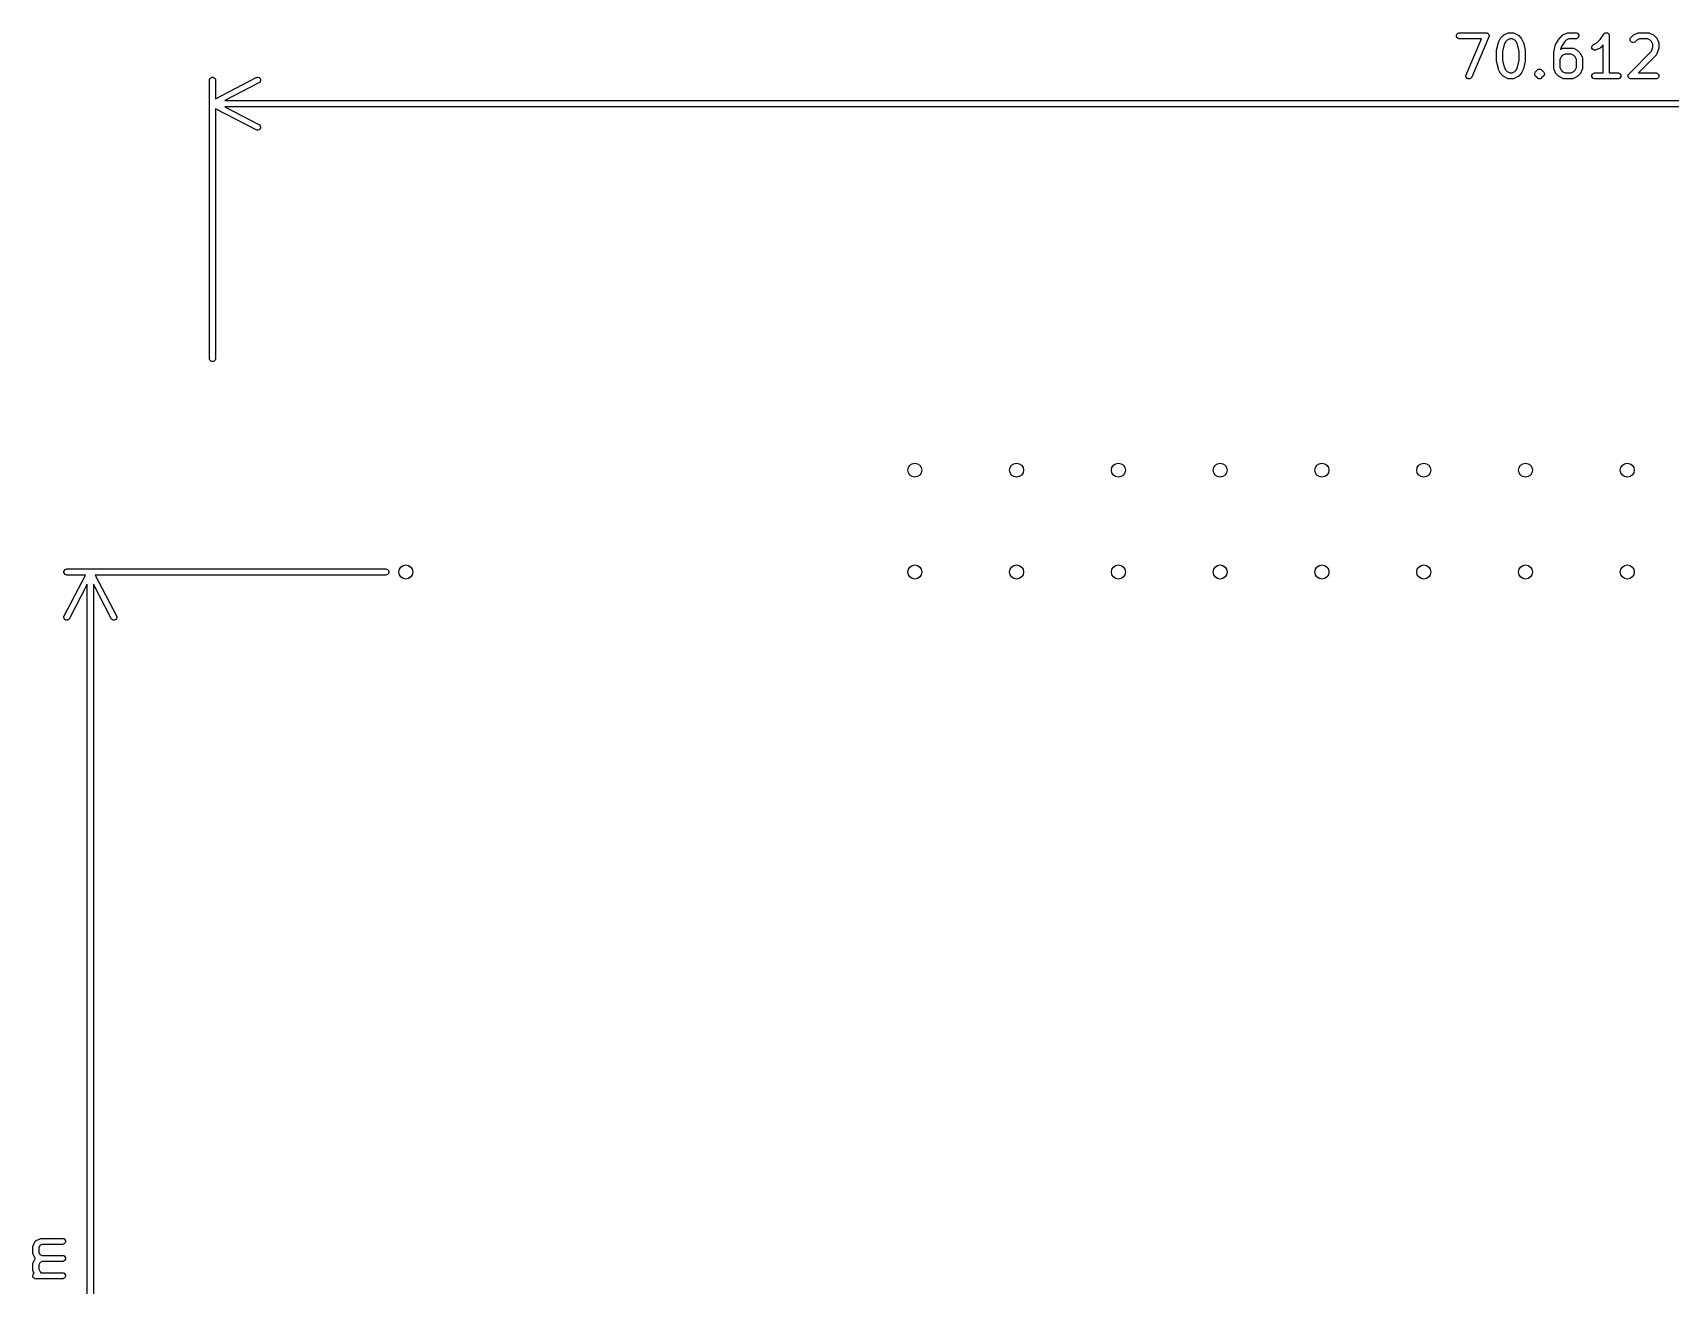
# Model space of a CAD drawing. Extents: x 0.02 to 3.29, y 0.05 to 2.53.
# Drawn here: x 0.033 to 1.642, y 1.299 to 2.53 of the extents above; entities that cross this region are included whole.
import ezdxf

# ---------------------------------------------------------------- set-up
doc = ezdxf.new("R2010")
doc.units = 0
doc.header["$MEASUREMENT"] = 0
doc.layers.add('BLACK', color=7, linetype='CONTINUOUS')

msp = doc.modelspace()

# ---------------------------------------------------------------- linework, layer by layer
at = {"layer": 'BLACK', "linetype": 'CONTINUOUS'}
for p, q in [((1.4321, 2.5273), (1.4326, 2.5284)), ((1.4321, 2.5262), (1.4321, 2.5273)), ((1.4326, 2.5251), (1.4321, 2.5262)), ((1.4326, 2.5284), (1.4334, 2.5292)), ((1.4334, 2.5292), (1.4344, 2.5296)), ((1.4344, 2.5296), (1.435, 2.5297)), ((1.435, 2.5297), (1.4613, 2.5297)), ((1.4613, 2.5297), (1.4618, 2.5296)), ((1.4618, 2.5296), (1.4619, 2.5296)), ((1.4619, 2.5296), (1.4619, 2.5296)), ((1.4619, 2.5296), (1.4624, 2.5294)), ((1.4624, 2.5294), (1.4629, 2.5292)), ((1.4629, 2.5292), (1.4629, 2.5292)), ((1.4629, 2.5292), (1.4629, 2.5292)), ((1.4629, 2.5292), (1.4633, 2.5288)), ((1.4633, 2.5288), (1.4637, 2.5284)), ((1.4637, 2.5284), (1.4637, 2.5284)), ((1.4637, 2.5284), (1.4637, 2.5283)), ((1.4637, 2.5283), (1.4639, 2.5278)), ((1.4639, 2.5278), (1.4642, 2.5273)), ((1.4642, 2.5261), (1.464, 2.5256)), ((1.4642, 2.5273), (1.4642, 2.5273)), ((1.4642, 2.5273), (1.4642, 2.5273)), ((1.4642, 2.5273), (1.4642, 2.5267)), ((1.4642, 2.5267), (1.4642, 2.5262)), ((1.4642, 2.5262), (1.4642, 2.5261)), ((1.4642, 2.5261), (1.4642, 2.5261)), ((1.4761, 2.5251), (1.4779, 2.527)), ((1.4779, 2.527), (1.4782, 2.5271)), ((1.4782, 2.5272), (1.4783, 2.5273)), ((1.4782, 2.5271), (1.4782, 2.5272)), ((1.4783, 2.5273), (1.4784, 2.5273)), ((1.4784, 2.5273), (1.4787, 2.5275)), ((1.4784, 2.5273), (1.4784, 2.5273)), ((1.4787, 2.5275), (1.4824, 2.5294)), ((1.4824, 2.5294), (1.483, 2.5296)), ((1.483, 2.5296), (1.4831, 2.5296)), ((1.4831, 2.5296), (1.4832, 2.5296)), ((1.4832, 2.5296), (1.4838, 2.5297)), ((1.4838, 2.5297), (1.4875, 2.5297)), ((1.4875, 2.5297), (1.4881, 2.5296)), ((1.4881, 2.5296), (1.4882, 2.5296)), ((1.4882, 2.5296), (1.4883, 2.5296)), ((1.4883, 2.5296), (1.4888, 2.5294)), ((1.4888, 2.5294), (1.4926, 2.5275)), ((1.4926, 2.5275), (1.4928, 2.5273)), ((1.4928, 2.5273), (1.4929, 2.5273)), ((1.4929, 2.5273), (1.493, 2.5273)), ((1.493, 2.5273), (1.4931, 2.5272)), ((1.4931, 2.5272), (1.4931, 2.5271)), ((1.4931, 2.5271), (1.4934, 2.527)), ((1.4934, 2.527), (1.4952, 2.5251)), ((1.5342, 2.5251), (1.536, 2.527)), ((1.536, 2.527), (1.5363, 2.5271)), ((1.5363, 2.5272), (1.5364, 2.5273)), ((1.5363, 2.5271), (1.5363, 2.5272)), ((1.5364, 2.5273), (1.5365, 2.5273)), ((1.5365, 2.5273), (1.5366, 2.5273)), ((1.5366, 2.5273), (1.5368, 2.5275)), ((1.5368, 2.5275), (1.5406, 2.5294)), ((1.5406, 2.5294), (1.5411, 2.5296)), ((1.5411, 2.5296), (1.5412, 2.5296)), ((1.5412, 2.5296), (1.5413, 2.5296)), ((1.5413, 2.5296), (1.5419, 2.5297)), ((1.5419, 2.5297), (1.5494, 2.5297)), ((1.5494, 2.5297), (1.55, 2.5296)), ((1.55, 2.5296), (1.551, 2.5292)), ((1.551, 2.5292), (1.5518, 2.5284)), ((1.5518, 2.5284), (1.5523, 2.5273)), ((1.5523, 2.5262), (1.5518, 2.5251)), ((1.5523, 2.5273), (1.5523, 2.5262)), ((1.5733, 2.523), (1.5769, 2.5284)), ((1.5769, 2.5284), (1.5773, 2.5288)), ((1.5769, 2.5284), (1.5769, 2.5284)), ((1.5769, 2.5284), (1.5769, 2.5284)), ((1.5769, 2.5284), (1.5769, 2.5284)), ((1.5773, 2.5288), (1.5775, 2.529)), ((1.5775, 2.529), (1.5777, 2.5292)), ((1.5777, 2.5292), (1.578, 2.5293)), ((1.578, 2.5293), (1.5782, 2.5295)), ((1.5782, 2.5295), (1.5785, 2.5295)), ((1.5785, 2.5295), (1.5788, 2.5296)), ((1.5788, 2.5296), (1.5791, 2.5296)), ((1.5791, 2.5296), (1.5794, 2.5297)), ((1.5794, 2.5297), (1.5797, 2.5296)), ((1.5797, 2.5296), (1.58, 2.5296)), ((1.58, 2.5296), (1.5802, 2.5295)), ((1.5802, 2.5295), (1.5805, 2.5295)), ((1.5805, 2.5295), (1.5807, 2.5293)), ((1.5807, 2.5293), (1.581, 2.5292)), ((1.581, 2.5292), (1.5812, 2.529)), ((1.5812, 2.529), (1.5815, 2.5288)), ((1.5815, 2.5288), (1.5816, 2.5286)), ((1.5816, 2.5286), (1.5818, 2.5284)), ((1.5818, 2.5284), (1.5819, 2.5281)), ((1.5819, 2.5281), (1.5821, 2.5279)), ((1.5821, 2.5279), (1.5822, 2.5276)), ((1.5822, 2.5276), (1.5823, 2.5273)), ((1.5823, 2.5273), (1.5823, 2.5267)), ((1.5823, 2.5267), (1.5823, 2.5267)), ((1.5823, 2.5267), (1.5823, 2.5267)), ((1.5823, 2.5267), (1.5823, 2.5267)), ((1.5823, 2.5267), (1.5823, 2.4903)), ((1.6035, 2.5251), (1.6054, 2.527)), ((1.6054, 2.527), (1.6056, 2.5271)), ((1.6056, 2.5271), (1.6057, 2.5272)), ((1.6057, 2.5272), (1.6058, 2.5273)), ((1.6058, 2.5273), (1.6059, 2.5273)), ((1.6059, 2.5273), (1.6062, 2.5275)), ((1.6059, 2.5273), (1.6059, 2.5273)), ((1.6062, 2.5275), (1.6099, 2.5294)), ((1.6099, 2.5294), (1.6105, 2.5296)), ((1.6105, 2.5296), (1.6106, 2.5296)), ((1.6106, 2.5296), (1.6107, 2.5296)), ((1.6107, 2.5296), (1.6112, 2.5297)), ((1.6112, 2.5297), (1.6206, 2.5297)), ((1.6206, 2.5297), (1.6212, 2.5296)), ((1.6212, 2.5296), (1.6213, 2.5296)), ((1.6213, 2.5296), (1.6214, 2.5296)), ((1.6214, 2.5296), (1.6219, 2.5294)), ((1.6219, 2.5294), (1.6257, 2.5275)), ((1.6257, 2.5275), (1.6259, 2.5273)), ((1.6259, 2.5273), (1.626, 2.5273)), ((1.626, 2.5273), (1.6261, 2.5273)), ((1.6261, 2.5273), (1.6262, 2.5272)), ((1.6262, 2.5272), (1.6262, 2.5271)), ((1.6262, 2.5271), (1.6265, 2.527)), ((1.6265, 2.527), (1.6283, 2.5251)), ((1.4334, 2.5243), (1.4326, 2.5251)), ((1.4344, 2.5238), (1.4334, 2.5243)), ((1.435, 2.5238), (1.4344, 2.5238)), ((1.4568, 2.5238), (1.435, 2.5238)), ((1.4417, 2.4885), (1.4568, 2.5238)), ((1.464, 2.5256), (1.4471, 2.4862)), ((1.4714, 2.5119), (1.4715, 2.5121)), ((1.4714, 2.5118), (1.4714, 2.5119)), ((1.4714, 2.5117), (1.4714, 2.5118)), ((1.4714, 2.5024), (1.4714, 2.5117)), ((1.4715, 2.5125), (1.4734, 2.52)), ((1.4715, 2.5124), (1.4715, 2.5125)), ((1.4715, 2.5123), (1.4715, 2.5124)), ((1.4715, 2.5121), (1.4715, 2.5123)), ((1.4734, 2.52), (1.4735, 2.5203)), ((1.4734, 2.52), (1.4734, 2.52)), ((1.4734, 2.52), (1.4734, 2.52)), ((1.4735, 2.5203), (1.4736, 2.5205)), ((1.4736, 2.5206), (1.4755, 2.5243)), ((1.4736, 2.5205), (1.4736, 2.5206)), ((1.4736, 2.5205), (1.4736, 2.5205)), ((1.4755, 2.5243), (1.4757, 2.5246)), ((1.4757, 2.5246), (1.4758, 2.5247)), ((1.4757, 2.5246), (1.4757, 2.5246)), ((1.4758, 2.5248), (1.4759, 2.5249)), ((1.4758, 2.5247), (1.4758, 2.5248)), ((1.4759, 2.5249), (1.4761, 2.5251)), ((1.4791, 2.5182), (1.4773, 2.5114)), ((1.4773, 2.5114), (1.4773, 2.5027)), ((1.4806, 2.5212), (1.4791, 2.5182)), ((1.4818, 2.5224), (1.4806, 2.5212)), ((1.4845, 2.5238), (1.4818, 2.5224)), ((1.4868, 2.5238), (1.4845, 2.5238)), ((1.4895, 2.5224), (1.4868, 2.5238)), ((1.4907, 2.5212), (1.4895, 2.5224)), ((1.4922, 2.5182), (1.4907, 2.5212)), ((1.4939, 2.5114), (1.4922, 2.5182)), ((1.4939, 2.5027), (1.4939, 2.5114)), ((1.4952, 2.5251), (1.4954, 2.5249)), ((1.4954, 2.5249), (1.4955, 2.5248)), ((1.4955, 2.5248), (1.4955, 2.5247)), ((1.4955, 2.5247), (1.4956, 2.5246)), ((1.4956, 2.5246), (1.4956, 2.5246)), ((1.4956, 2.5246), (1.4958, 2.5243)), ((1.4958, 2.5243), (1.4977, 2.5206)), ((1.4977, 2.5206), (1.4977, 2.5205)), ((1.4977, 2.5205), (1.4977, 2.5205)), ((1.4977, 2.5205), (1.4978, 2.5203)), ((1.4978, 2.5203), (1.4979, 2.52)), ((1.4979, 2.52), (1.4979, 2.52)), ((1.4979, 2.52), (1.4979, 2.52)), ((1.4979, 2.52), (1.4998, 2.5125)), ((1.4998, 2.5125), (1.4998, 2.5124)), ((1.4998, 2.5124), (1.4998, 2.5123)), ((1.4998, 2.5123), (1.4998, 2.5121)), ((1.4998, 2.5121), (1.4998, 2.5119)), ((1.4998, 2.5119), (1.4998, 2.5118)), ((1.4998, 2.5118), (1.4998, 2.5117)), ((1.4998, 2.5117), (1.4998, 2.5024)), ((1.5277, 2.5104), (1.5278, 2.5105)), ((1.5277, 2.5102), (1.5277, 2.5104)), ((1.5277, 2.51), (1.5277, 2.5102)), ((1.5277, 2.5099), (1.5277, 2.51)), ((1.5277, 2.51), (1.5277, 2.51)), ((1.5277, 2.4949), (1.5277, 2.5099)), ((1.5278, 2.5106), (1.5296, 2.5181)), ((1.5278, 2.5105), (1.5278, 2.5106)), ((1.5296, 2.5181), (1.5298, 2.5184)), ((1.5298, 2.5186), (1.5299, 2.5187)), ((1.5298, 2.5185), (1.5298, 2.5186)), ((1.5298, 2.5186), (1.5298, 2.5186)), ((1.5298, 2.5184), (1.5298, 2.5185)), ((1.5299, 2.5187), (1.5301, 2.519)), ((1.5301, 2.519), (1.5338, 2.5246)), ((1.5338, 2.5246), (1.534, 2.5248)), ((1.5338, 2.5246), (1.5338, 2.5246)), ((1.5338, 2.5246), (1.5338, 2.5246)), ((1.534, 2.5248), (1.5342, 2.5251)), ((1.5342, 2.5251), (1.5342, 2.5251)), ((1.5342, 2.5251), (1.5342, 2.5251)), ((1.5352, 2.5162), (1.5345, 2.5132)), ((1.5345, 2.5132), (1.5368, 2.5144)), ((1.5386, 2.5211), (1.5352, 2.5162)), ((1.5368, 2.5144), (1.5374, 2.5146)), ((1.5374, 2.5146), (1.5375, 2.5146)), ((1.5375, 2.5146), (1.5376, 2.5146)), ((1.5376, 2.5146), (1.5381, 2.5147)), ((1.5381, 2.5147), (1.5456, 2.5147)), ((1.5399, 2.5224), (1.5386, 2.5211)), ((1.5426, 2.5238), (1.5399, 2.5224)), ((1.5494, 2.5238), (1.5426, 2.5238)), ((1.5456, 2.5147), (1.5462, 2.5146)), ((1.5462, 2.5146), (1.5463, 2.5146)), ((1.5463, 2.5146), (1.5464, 2.5146)), ((1.5464, 2.5146), (1.547, 2.5144)), ((1.547, 2.5144), (1.5507, 2.5125)), ((1.55, 2.5238), (1.5494, 2.5238)), ((1.551, 2.5243), (1.55, 2.5238)), ((1.5507, 2.5125), (1.5509, 2.5124)), ((1.5509, 2.5124), (1.551, 2.5123)), ((1.5518, 2.5251), (1.551, 2.5243)), ((1.551, 2.5123), (1.5511, 2.5123)), ((1.5511, 2.5123), (1.5512, 2.5122)), ((1.5512, 2.5122), (1.5512, 2.5121)), ((1.5512, 2.5121), (1.5515, 2.512)), ((1.5515, 2.512), (1.5533, 2.5101)), ((1.5533, 2.5101), (1.5535, 2.5099)), ((1.5535, 2.5099), (1.5536, 2.5098)), ((1.5536, 2.5098), (1.5536, 2.5097)), ((1.5536, 2.5097), (1.5537, 2.5096)), ((1.5652, 2.5159), (1.5656, 2.517)), ((1.5653, 2.5147), (1.5652, 2.5159)), ((1.5658, 2.5137), (1.5653, 2.5147)), ((1.5656, 2.517), (1.5663, 2.5178)), ((1.5667, 2.5129), (1.5658, 2.5137)), ((1.5663, 2.5178), (1.5668, 2.5181)), ((1.5678, 2.5126), (1.5667, 2.5129)), ((1.5668, 2.5181), (1.5701, 2.5198)), ((1.5689, 2.5126), (1.5678, 2.5126)), ((1.5694, 2.5128), (1.5689, 2.5126)), ((1.5732, 2.5147), (1.5694, 2.5128)), ((1.5701, 2.5198), (1.5733, 2.523)), ((1.5734, 2.5149), (1.5732, 2.5147)), ((1.5735, 2.5149), (1.5734, 2.5149)), ((1.5736, 2.515), (1.5735, 2.5149)), ((1.5737, 2.515), (1.5736, 2.515)), ((1.574, 2.5153), (1.5737, 2.5151)), ((1.5737, 2.5151), (1.5737, 2.515)), ((1.5764, 2.5177), (1.574, 2.5153)), ((1.5764, 2.4903), (1.5764, 2.5177)), ((1.6017, 2.4895), (1.6237, 2.5115)), ((1.6027, 2.5236), (1.6032, 2.5246)), ((1.6027, 2.5224), (1.6027, 2.5236)), ((1.6032, 2.5213), (1.6027, 2.5224)), ((1.6032, 2.5246), (1.6035, 2.5251)), ((1.604, 2.5205), (1.6032, 2.5213)), ((1.605, 2.5201), (1.604, 2.5205)), ((1.6062, 2.5201), (1.605, 2.5201)), ((1.6073, 2.5205), (1.6062, 2.5201)), ((1.6077, 2.5209), (1.6073, 2.5205)), ((1.6092, 2.5224), (1.6077, 2.5209)), ((1.6119, 2.5238), (1.6092, 2.5224)), ((1.6199, 2.5238), (1.6119, 2.5238)), ((1.6226, 2.5224), (1.6199, 2.5238)), ((1.6238, 2.5212), (1.6226, 2.5224)), ((1.6237, 2.5115), (1.6252, 2.516)), ((1.6252, 2.5185), (1.6238, 2.5212)), ((1.6252, 2.516), (1.6252, 2.5185)), ((1.6283, 2.5251), (1.6285, 2.5249)), ((1.6285, 2.5249), (1.6286, 2.5248)), ((1.6286, 2.5248), (1.6286, 2.5247)), ((1.6286, 2.5247), (1.6287, 2.5246)), ((1.6287, 2.5246), (1.6287, 2.5246)), ((1.6287, 2.5246), (1.6289, 2.5243)), ((1.6289, 2.5243), (1.6308, 2.5206)), ((1.6309, 2.5146), (1.629, 2.5089)), ((1.6308, 2.5206), (1.631, 2.52)), ((1.631, 2.5148), (1.6309, 2.5146)), ((1.631, 2.52), (1.631, 2.5199)), ((1.631, 2.5199), (1.631, 2.5198)), ((1.631, 2.5198), (1.6311, 2.5192)), ((1.6311, 2.5155), (1.631, 2.5152)), ((1.631, 2.5152), (1.6311, 2.5151)), ((1.6311, 2.5151), (1.631, 2.515)), ((1.631, 2.515), (1.631, 2.5149)), ((1.631, 2.5149), (1.631, 2.5148)), ((1.6311, 2.5192), (1.6311, 2.5155)), ((1.4714, 2.5023), (1.4714, 2.5024)), ((1.4714, 2.5022), (1.4714, 2.5023)), ((1.4715, 2.502), (1.4714, 2.5022)), ((1.4715, 2.5018), (1.4715, 2.502)), ((1.4715, 2.5017), (1.4715, 2.5018)), ((1.4715, 2.5018), (1.4715, 2.5018)), ((1.4734, 2.4942), (1.4715, 2.5017)), ((1.4734, 2.4941), (1.4734, 2.4942)), ((1.4735, 2.4938), (1.4734, 2.4941)), ((1.4734, 2.4941), (1.4734, 2.4941)), ((1.4736, 2.4936), (1.4735, 2.4938)), ((1.4736, 2.4935), (1.4736, 2.4936)), ((1.4736, 2.4936), (1.4736, 2.4936)), ((1.4773, 2.5027), (1.4791, 2.4959)), ((1.4791, 2.4959), (1.4806, 2.4929)), ((1.4907, 2.4929), (1.4922, 2.4959)), ((1.4922, 2.4959), (1.4939, 2.5027)), ((1.4978, 2.4938), (1.4977, 2.4936)), ((1.4977, 2.4936), (1.4977, 2.4936)), ((1.4977, 2.4936), (1.4977, 2.4935)), ((1.4979, 2.4941), (1.4978, 2.4938)), ((1.4998, 2.5017), (1.4979, 2.4942)), ((1.4979, 2.4942), (1.4979, 2.4941)), ((1.4979, 2.4941), (1.4979, 2.4941)), ((1.4998, 2.5024), (1.4998, 2.5023)), ((1.4998, 2.5023), (1.4998, 2.5022)), ((1.4998, 2.5022), (1.4998, 2.502)), ((1.4998, 2.502), (1.4998, 2.5018)), ((1.4998, 2.5018), (1.4998, 2.5018)), ((1.4998, 2.5018), (1.4998, 2.5017)), ((1.5117, 2.4932), (1.5121, 2.4936)), ((1.5121, 2.4936), (1.5128, 2.4939)), ((1.5121, 2.4936), (1.5121, 2.4936)), ((1.5128, 2.4939), (1.5132, 2.494)), ((1.5132, 2.494), (1.5143, 2.494)), ((1.5143, 2.494), (1.5143, 2.494)), ((1.5143, 2.494), (1.5147, 2.4939)), ((1.5147, 2.4939), (1.5154, 2.4936)), ((1.5154, 2.4936), (1.5154, 2.4936)), ((1.5154, 2.4936), (1.5158, 2.4932)), ((1.5277, 2.4943), (1.5277, 2.4949)), ((1.5278, 2.4942), (1.5277, 2.4943)), ((1.5278, 2.4941), (1.5278, 2.4942)), ((1.528, 2.4935), (1.5278, 2.4941)), ((1.5349, 2.5062), (1.5336, 2.5035)), ((1.5336, 2.5035), (1.5336, 2.4956)), ((1.5336, 2.4956), (1.5349, 2.4929)), ((1.5361, 2.5074), (1.5349, 2.5062)), ((1.5388, 2.5088), (1.5361, 2.5074)), ((1.5449, 2.5088), (1.5388, 2.5088)), ((1.5476, 2.5074), (1.5449, 2.5088)), ((1.5488, 2.5062), (1.5476, 2.5074)), ((1.5502, 2.5035), (1.5488, 2.5062)), ((1.5488, 2.4929), (1.5502, 2.4956)), ((1.5502, 2.4956), (1.5502, 2.5035)), ((1.5537, 2.5096), (1.5537, 2.5096)), ((1.5537, 2.5096), (1.5539, 2.5093)), ((1.5539, 2.5093), (1.5558, 2.5056)), ((1.5558, 2.5056), (1.556, 2.505)), ((1.556, 2.4941), (1.5558, 2.4935)), ((1.556, 2.505), (1.556, 2.5049)), ((1.556, 2.5049), (1.556, 2.5048)), ((1.556, 2.5048), (1.5561, 2.5042)), ((1.5561, 2.4949), (1.556, 2.4943)), ((1.556, 2.4943), (1.556, 2.4942)), ((1.556, 2.4942), (1.556, 2.4941)), ((1.5561, 2.5042), (1.5561, 2.4949)), ((1.6283, 2.5078), (1.6109, 2.4903)), ((1.6287, 2.5082), (1.6283, 2.5078)), ((1.6288, 2.5084), (1.6287, 2.5083)), ((1.6287, 2.5083), (1.6287, 2.5082)), ((1.629, 2.5089), (1.6288, 2.5084)), ((0.207, 2.4831), (0.2071, 2.4837)), ((0.207, 2.2097), (0.207, 2.4831)), ((0.2071, 2.4837), (0.2075, 2.4847)), ((0.2075, 2.4847), (0.2084, 2.4855)), ((0.2084, 2.4855), (0.2094, 2.486)), ((0.2094, 2.486), (0.2106, 2.486)), ((0.2106, 2.486), (0.2116, 2.4855)), ((0.2116, 2.4855), (0.2125, 2.4847)), ((0.2125, 2.4847), (0.2129, 2.4837)), ((0.2129, 2.4837), (0.213, 2.4831)), ((0.213, 2.4649), (0.253, 2.4857)), ((0.213, 2.4831), (0.213, 2.4649)), ((0.2557, 2.4805), (0.2221, 2.463)), ((0.253, 2.4857), (0.2535, 2.4859)), ((0.2535, 2.4859), (0.2547, 2.486)), ((0.2547, 2.486), (0.2558, 2.4857)), ((0.2562, 2.4808), (0.2557, 2.4805)), ((0.2558, 2.4857), (0.2567, 2.4849)), ((0.2569, 2.4817), (0.2562, 2.4808)), ((0.2567, 2.4849), (0.2572, 2.4839)), ((0.2573, 2.4828), (0.2569, 2.4817)), ((0.2572, 2.4839), (0.2573, 2.4828)), ((1.4415, 2.488), (1.4417, 2.4885)), ((1.4415, 2.4868), (1.4415, 2.488)), ((1.4419, 2.4858), (1.4415, 2.4868)), ((1.4427, 2.4849), (1.4419, 2.4858)), ((1.4438, 2.4845), (1.4427, 2.4849)), ((1.4449, 2.4845), (1.4438, 2.4845)), ((1.446, 2.4849), (1.4449, 2.4845)), ((1.4468, 2.4857), (1.446, 2.4849)), ((1.4471, 2.4862), (1.4468, 2.4857)), ((1.4755, 2.4898), (1.4736, 2.4935)), ((1.4757, 2.4896), (1.4755, 2.4898)), ((1.4757, 2.4895), (1.4757, 2.4896)), ((1.4758, 2.4894), (1.4757, 2.4895)), ((1.4758, 2.4893), (1.4758, 2.4894)), ((1.4759, 2.4893), (1.4758, 2.4893)), ((1.4761, 2.489), (1.4759, 2.4893)), ((1.4779, 2.4872), (1.4761, 2.489)), ((1.4782, 2.487), (1.4779, 2.4872)), ((1.4782, 2.4869), (1.4782, 2.487)), ((1.4783, 2.4869), (1.4782, 2.4869)), ((1.4784, 2.4868), (1.4783, 2.4869)), ((1.4787, 2.4866), (1.4784, 2.4868)), ((1.4784, 2.4868), (1.4784, 2.4868)), ((1.4824, 2.4847), (1.4787, 2.4866)), ((1.4806, 2.4929), (1.4818, 2.4917)), ((1.4818, 2.4917), (1.4845, 2.4903)), ((1.483, 2.4845), (1.4824, 2.4847)), ((1.4831, 2.4845), (1.483, 2.4845)), ((1.4832, 2.4845), (1.4831, 2.4845)), ((1.4838, 2.4844), (1.4832, 2.4845)), ((1.4875, 2.4844), (1.4838, 2.4844)), ((1.4845, 2.4903), (1.4868, 2.4903)), ((1.4868, 2.4903), (1.4895, 2.4917)), ((1.4881, 2.4845), (1.4875, 2.4844)), ((1.4882, 2.4845), (1.4881, 2.4845)), ((1.4883, 2.4845), (1.4882, 2.4845)), ((1.4888, 2.4847), (1.4883, 2.4845)), ((1.4926, 2.4866), (1.4888, 2.4847)), ((1.4895, 2.4917), (1.4907, 2.4929)), ((1.4928, 2.4868), (1.4926, 2.4866)), ((1.4929, 2.4868), (1.4928, 2.4868)), ((1.493, 2.4869), (1.4929, 2.4868)), ((1.4931, 2.4869), (1.493, 2.4869)), ((1.4934, 2.4872), (1.4931, 2.487)), ((1.4931, 2.487), (1.4931, 2.4869)), ((1.4952, 2.489), (1.4934, 2.4872)), ((1.4954, 2.4893), (1.4952, 2.489)), ((1.4955, 2.4893), (1.4954, 2.4893)), ((1.4956, 2.4895), (1.4955, 2.4894)), ((1.4955, 2.4894), (1.4955, 2.4893)), ((1.4958, 2.4898), (1.4956, 2.4896)), ((1.4956, 2.4896), (1.4956, 2.4895)), ((1.4977, 2.4935), (1.4958, 2.4898)), ((1.509, 2.4898), (1.5094, 2.4909)), ((1.509, 2.4887), (1.509, 2.4898)), ((1.5093, 2.4879), (1.509, 2.4887)), ((1.5094, 2.4876), (1.5093, 2.4879)), ((1.5094, 2.4909), (1.5098, 2.4913)), ((1.5098, 2.4872), (1.5094, 2.4876)), ((1.5098, 2.4913), (1.5117, 2.4932)), ((1.5117, 2.4853), (1.5098, 2.4872)), ((1.5121, 2.4849), (1.5117, 2.4853)), ((1.5132, 2.4845), (1.5121, 2.4849)), ((1.5143, 2.4845), (1.5132, 2.4845)), ((1.5132, 2.4845), (1.5132, 2.4845)), ((1.5154, 2.4849), (1.5143, 2.4845)), ((1.5143, 2.4845), (1.5143, 2.4845)), ((1.5158, 2.4853), (1.5154, 2.4849)), ((1.5158, 2.4932), (1.5177, 2.4913)), ((1.5177, 2.4872), (1.5158, 2.4853)), ((1.5177, 2.4913), (1.5181, 2.4909)), ((1.5181, 2.4876), (1.5177, 2.4872)), ((1.5181, 2.4909), (1.5185, 2.4898)), ((1.5185, 2.4887), (1.5181, 2.4876)), ((1.5185, 2.4898), (1.5185, 2.4898)), ((1.5185, 2.4898), (1.5185, 2.4887)), ((1.5299, 2.4898), (1.528, 2.4935)), ((1.53, 2.4896), (1.5299, 2.4898)), ((1.5301, 2.4895), (1.53, 2.4896)), ((1.5301, 2.4894), (1.5301, 2.4895)), ((1.5302, 2.4893), (1.5301, 2.4894)), ((1.5304, 2.489), (1.5302, 2.4893)), ((1.5302, 2.4893), (1.5302, 2.4893)), ((1.5323, 2.4872), (1.5304, 2.489)), ((1.5325, 2.487), (1.5323, 2.4872)), ((1.5326, 2.4869), (1.5325, 2.487)), ((1.5327, 2.4869), (1.5326, 2.4869)), ((1.5327, 2.4868), (1.5327, 2.4869)), ((1.5328, 2.4868), (1.5327, 2.4868)), ((1.5331, 2.4866), (1.5328, 2.4868)), ((1.5368, 2.4847), (1.5331, 2.4866)), ((1.5349, 2.4929), (1.5361, 2.4917)), ((1.5361, 2.4917), (1.5388, 2.4903)), ((1.5374, 2.4845), (1.5368, 2.4847)), ((1.5375, 2.4845), (1.5374, 2.4845)), ((1.5376, 2.4845), (1.5375, 2.4845)), ((1.5381, 2.4844), (1.5376, 2.4845)), ((1.5456, 2.4844), (1.5381, 2.4844)), ((1.5388, 2.4903), (1.5449, 2.4903)), ((1.5449, 2.4903), (1.5476, 2.4917)), ((1.5462, 2.4845), (1.5456, 2.4844)), ((1.5463, 2.4845), (1.5462, 2.4845)), ((1.5464, 2.4845), (1.5463, 2.4845)), ((1.547, 2.4847), (1.5464, 2.4845)), ((1.5507, 2.4866), (1.547, 2.4847)), ((1.5476, 2.4917), (1.5488, 2.4929)), ((1.5509, 2.4868), (1.5507, 2.4866)), ((1.551, 2.4868), (1.5509, 2.4868)), ((1.5511, 2.4869), (1.551, 2.4868)), ((1.5512, 2.4869), (1.5511, 2.4869)), ((1.5515, 2.4872), (1.5512, 2.487)), ((1.5512, 2.487), (1.5512, 2.4869)), ((1.5533, 2.489), (1.5515, 2.4872)), ((1.5535, 2.4893), (1.5533, 2.489)), ((1.5536, 2.4893), (1.5535, 2.4893)), ((1.5537, 2.4895), (1.5536, 2.4894)), ((1.5536, 2.4894), (1.5536, 2.4893)), ((1.5539, 2.4898), (1.5537, 2.4896)), ((1.5537, 2.4896), (1.5537, 2.4895)), ((1.5558, 2.4935), (1.5539, 2.4898)), ((1.5652, 2.4879), (1.5657, 2.489)), ((1.5652, 2.4868), (1.5652, 2.4879)), ((1.5657, 2.4857), (1.5652, 2.4868)), ((1.5657, 2.489), (1.5665, 2.4898)), ((1.5665, 2.4849), (1.5657, 2.4857)), ((1.5665, 2.4898), (1.5676, 2.4903)), ((1.5676, 2.4845), (1.5665, 2.4849)), ((1.5676, 2.4903), (1.5681, 2.4903)), ((1.5681, 2.4844), (1.5676, 2.4845)), ((1.5681, 2.4903), (1.5764, 2.4903)), ((1.5906, 2.4844), (1.5681, 2.4844)), ((1.5823, 2.4903), (1.5906, 2.4903)), ((1.5906, 2.4903), (1.5912, 2.4903)), ((1.5912, 2.4845), (1.5906, 2.4844)), ((1.5912, 2.4903), (1.5923, 2.4898)), ((1.5923, 2.4849), (1.5912, 2.4845)), ((1.5923, 2.4898), (1.5931, 2.489)), ((1.5931, 2.4857), (1.5923, 2.4849)), ((1.5931, 2.489), (1.5935, 2.4879)), ((1.5935, 2.4868), (1.5931, 2.4857)), ((1.5935, 2.4879), (1.5935, 2.4868)), ((1.6009, 2.4879), (1.6013, 2.489)), ((1.6009, 2.4868), (1.6009, 2.4879)), ((1.6013, 2.4857), (1.6009, 2.4868)), ((1.6013, 2.489), (1.6017, 2.4895)), ((1.6021, 2.4849), (1.6013, 2.4857)), ((1.6032, 2.4845), (1.6021, 2.4849)), ((1.6037, 2.4844), (1.6032, 2.4845)), ((1.6281, 2.4844), (1.6037, 2.4844)), ((1.6109, 2.4903), (1.6281, 2.4903)), ((1.6281, 2.4903), (1.6287, 2.4903)), ((1.6287, 2.4845), (1.6281, 2.4844)), ((1.6287, 2.4903), (1.6298, 2.4898)), ((1.6298, 2.4849), (1.6287, 2.4845)), ((1.6298, 2.4898), (1.6306, 2.489)), ((1.6306, 2.4857), (1.6298, 2.4849)), ((1.6306, 2.489), (1.631, 2.4879)), ((1.631, 2.4868), (1.6306, 2.4857)), ((1.631, 2.4879), (1.631, 2.4868)), ((0.2221, 2.463), (2.9779, 2.463)), ((0.253, 2.4343), (0.213, 2.4551)), ((0.213, 2.4551), (0.213, 2.2097)), ((2.9779, 2.457), (0.2221, 2.457)), ((0.2221, 2.457), (0.2557, 2.4395)), ((0.2535, 2.4341), (0.253, 2.4343)), ((0.2547, 2.434), (0.2535, 2.4341)), ((0.2558, 2.4343), (0.2547, 2.434)), ((0.2557, 2.4395), (0.2562, 2.4392)), ((0.2567, 2.4351), (0.2558, 2.4343)), ((0.2562, 2.4392), (0.2569, 2.4383)), ((0.2572, 2.4361), (0.2567, 2.4351)), ((0.2569, 2.4383), (0.2573, 2.4372)), ((0.2573, 2.4372), (0.2572, 2.4361)), ((0.2071, 2.2091), (0.207, 2.2097)), ((0.2075, 2.208), (0.2071, 2.2091)), ((0.2084, 2.2072), (0.2075, 2.208)), ((0.2094, 2.2068), (0.2084, 2.2072)), ((0.2106, 2.2068), (0.2094, 2.2068)), ((0.2116, 2.2072), (0.2106, 2.2068)), ((0.2125, 2.208), (0.2116, 2.2072)), ((0.2129, 2.2091), (0.2125, 2.208)), ((0.213, 2.2097), (0.2129, 2.2091)), ((0.064, 2.0006), (0.0645, 2.0016)), ((0.064, 1.9994), (0.064, 2.0006)), ((0.0645, 1.9984), (0.064, 1.9994)), ((0.0643, 1.957), (0.0851, 1.997)), ((0.0645, 2.0016), (0.0653, 2.0025)), ((0.0653, 1.9975), (0.0645, 1.9984)), ((0.0653, 2.0025), (0.0663, 2.0029)), ((0.0663, 1.9971), (0.0653, 1.9975)), ((0.0663, 2.0029), (0.0669, 2.003)), ((0.0669, 1.997), (0.0663, 1.9971)), ((0.0669, 2.003), (0.3803, 2.003)), ((0.0851, 1.997), (0.0669, 1.997)), ((0.3803, 1.997), (0.0949, 1.997)), ((0.0949, 1.997), (0.1157, 1.957)), ((0.3803, 2.003), (0.3809, 2.0029)), ((0.3809, 1.9971), (0.3803, 1.997)), ((0.3809, 2.0029), (0.382, 2.0025)), ((0.382, 1.9975), (0.3809, 1.9971)), ((0.382, 2.0025), (0.3828, 2.0016)), ((0.3828, 1.9984), (0.382, 1.9975)), ((0.3828, 2.0016), (0.3832, 2.0006)), ((0.3832, 1.9994), (0.3828, 1.9984)), ((0.3832, 2.0006), (0.3832, 1.9994)), ((0.087, 1.9879), (0.0695, 1.9543)), ((0.087, 0.4121), (0.087, 1.9879)), ((0.1105, 1.9543), (0.093, 1.9879)), ((0.093, 1.9879), (0.093, 0.4121)), ((0.064, 1.9553), (0.0641, 1.9565)), ((0.0643, 1.9542), (0.064, 1.9553)), ((0.0641, 1.9565), (0.0643, 1.957)), ((0.0651, 1.9533), (0.0643, 1.9542)), ((0.0661, 1.9528), (0.0651, 1.9533)), ((0.0672, 1.9527), (0.0661, 1.9528)), ((0.0683, 1.9531), (0.0672, 1.9527)), ((0.0692, 1.9538), (0.0683, 1.9531)), ((0.0695, 1.9543), (0.0692, 1.9538)), ((0.1108, 1.9538), (0.1105, 1.9543)), ((0.1117, 1.9531), (0.1108, 1.9538)), ((0.1128, 1.9527), (0.1117, 1.9531)), ((0.1139, 1.9528), (0.1128, 1.9527)), ((0.1149, 1.9533), (0.1139, 1.9528)), ((0.1157, 1.9542), (0.1149, 1.9533)), ((0.1157, 1.957), (0.1159, 1.9565)), ((0.116, 1.9553), (0.1157, 1.9542)), ((0.1159, 1.9565), (0.116, 1.9553)), ((0.0334, 1.3369), (0.0335, 1.3374)), ((0.0334, 1.3312), (0.0334, 1.3369)), ((0.0335, 1.3376), (0.0337, 1.3382)), ((0.0335, 1.3375), (0.0335, 1.3376)), ((0.0335, 1.3374), (0.0335, 1.3375)), ((0.0337, 1.3382), (0.0356, 1.3419)), ((0.0356, 1.3419), (0.0357, 1.342)), ((0.0357, 1.3421), (0.0359, 1.3424)), ((0.0357, 1.342), (0.0357, 1.3421)), ((0.0357, 1.3421), (0.0357, 1.3421)), ((0.0359, 1.3424), (0.0362, 1.3427)), ((0.0362, 1.3427), (0.0364, 1.3429)), ((0.0364, 1.3429), (0.0367, 1.3431)), ((0.0367, 1.3431), (0.0368, 1.3432)), ((0.0368, 1.3432), (0.0368, 1.3432)), ((0.0368, 1.3432), (0.0369, 1.3432)), ((0.0369, 1.3432), (0.0407, 1.3451)), ((0.0405, 1.3384), (0.0393, 1.3362)), ((0.0393, 1.3362), (0.0393, 1.3319)), ((0.0427, 1.3395), (0.0405, 1.3384)), ((0.0407, 1.3451), (0.0412, 1.3453)), ((0.0412, 1.3453), (0.0413, 1.3453)), ((0.0413, 1.3453), (0.0414, 1.3454)), ((0.0414, 1.3454), (0.042, 1.3454)), ((0.042, 1.3454), (0.0626, 1.3454)), ((0.0626, 1.3395), (0.0427, 1.3395)), ((0.0626, 1.3454), (0.0632, 1.3454)), ((0.0632, 1.3396), (0.0626, 1.3395)), ((0.0632, 1.3454), (0.0643, 1.3449)), ((0.0643, 1.34), (0.0632, 1.3396)), ((0.0643, 1.3449), (0.0651, 1.3441)), ((0.0651, 1.3408), (0.0643, 1.34)), ((0.0651, 1.3441), (0.0655, 1.3431)), ((0.0655, 1.3419), (0.0651, 1.3408)), ((0.0655, 1.3431), (0.0655, 1.3419)), ((0.0335, 1.3307), (0.0334, 1.3312)), ((0.0334, 1.32), (0.0335, 1.3206)), ((0.0334, 1.3144), (0.0334, 1.32)), ((0.0335, 1.3306), (0.0335, 1.3307)), ((0.0335, 1.3305), (0.0335, 1.3306)), ((0.0337, 1.3299), (0.0335, 1.3305)), ((0.0335, 1.3208), (0.0337, 1.3213)), ((0.0335, 1.3207), (0.0335, 1.3208)), ((0.0335, 1.3206), (0.0335, 1.3207)), ((0.0356, 1.3262), (0.0337, 1.3299)), ((0.0337, 1.3213), (0.0356, 1.3251)), ((0.0357, 1.3261), (0.0356, 1.3262)), ((0.0356, 1.3251), (0.0357, 1.3252)), ((0.0357, 1.326), (0.0357, 1.3261)), ((0.0359, 1.3257), (0.0357, 1.326)), ((0.0357, 1.326), (0.0357, 1.326)), ((0.0357, 1.3253), (0.0359, 1.3255)), ((0.0357, 1.3252), (0.0357, 1.3253)), ((0.0357, 1.3252), (0.0357, 1.3252)), ((0.036, 1.3256), (0.0359, 1.3257)), ((0.0359, 1.3255), (0.036, 1.3256)), ((0.0393, 1.3319), (0.0405, 1.3297)), ((0.0405, 1.3215), (0.0393, 1.3193)), ((0.0393, 1.3193), (0.0393, 1.3151)), ((0.0405, 1.3297), (0.0427, 1.3286)), ((0.0427, 1.3227), (0.0405, 1.3215)), ((0.0427, 1.3286), (0.0626, 1.3286)), ((0.0626, 1.3227), (0.0427, 1.3227)), ((0.0626, 1.3286), (0.0632, 1.3285)), ((0.0632, 1.3227), (0.0626, 1.3227)), ((0.0632, 1.3285), (0.0643, 1.3281)), ((0.0643, 1.3232), (0.0632, 1.3227)), ((0.0643, 1.3281), (0.0651, 1.3272)), ((0.0651, 1.324), (0.0643, 1.3232)), ((0.0651, 1.3272), (0.0655, 1.3262)), ((0.0655, 1.325), (0.0651, 1.324)), ((0.0655, 1.3262), (0.0655, 1.325)), ((0.0335, 1.3138), (0.0334, 1.3144)), ((0.0335, 1.3137), (0.0335, 1.3138)), ((0.0335, 1.3136), (0.0335, 1.3137)), ((0.0337, 1.313), (0.0335, 1.3136)), ((0.0335, 1.3093), (0.0339, 1.3104)), ((0.0335, 1.3082), (0.0335, 1.3093)), ((0.0339, 1.3071), (0.0335, 1.3082)), ((0.0347, 1.3111), (0.0337, 1.313)), ((0.0339, 1.3104), (0.0347, 1.3111)), ((0.0347, 1.3063), (0.0339, 1.3071)), ((0.0358, 1.3058), (0.0347, 1.3063)), ((0.0364, 1.3058), (0.0358, 1.3058)), ((0.0626, 1.3058), (0.0364, 1.3058)), ((0.0393, 1.3151), (0.0407, 1.3124)), ((0.0407, 1.3124), (0.0414, 1.3117)), ((0.0414, 1.3117), (0.0626, 1.3117)), ((0.0626, 1.3117), (0.0632, 1.3116)), ((0.0632, 1.3058), (0.0626, 1.3058)), ((0.0632, 1.3116), (0.0643, 1.3112)), ((0.0643, 1.3063), (0.0632, 1.3058)), ((0.0643, 1.3112), (0.0651, 1.3104)), ((0.0651, 1.3071), (0.0643, 1.3063)), ((0.0651, 1.3104), (0.0655, 1.3093)), ((0.0655, 1.3082), (0.0651, 1.3071)), ((0.0655, 1.3093), (0.0655, 1.3082))]:
    msp.add_line(p, q, dxfattribs=at)
at = {"layer": 'BLACK'}
for centre in [(0.9, 2.1), (0.9, 2.1), (1, 2.1), (1, 2.1), (1.1, 2.1), (1.1, 2.1), (1.2, 2.1), (1.2, 2.1), (1.3, 2.1), (1.3, 2.1), (1.4, 2.1), (1.4, 2.1), (1.5, 2.1), (1.5, 2.1), (1.6, 2.1), (1.6, 2.1), (0.4, 2), (0.4, 2), (0.9, 2), (0.9, 2), (1, 2), (1, 2), (1.1, 2), (1.1, 2), (1.2, 2), (1.2, 2), (1.3, 2), (1.3, 2), (1.4, 2), (1.4, 2), (1.5, 2), (1.5, 2), (1.6, 2), (1.6, 2)]:
    msp.add_circle(centre, 0.00689, dxfattribs=at)

doc.saveas('drawing.dxf')
